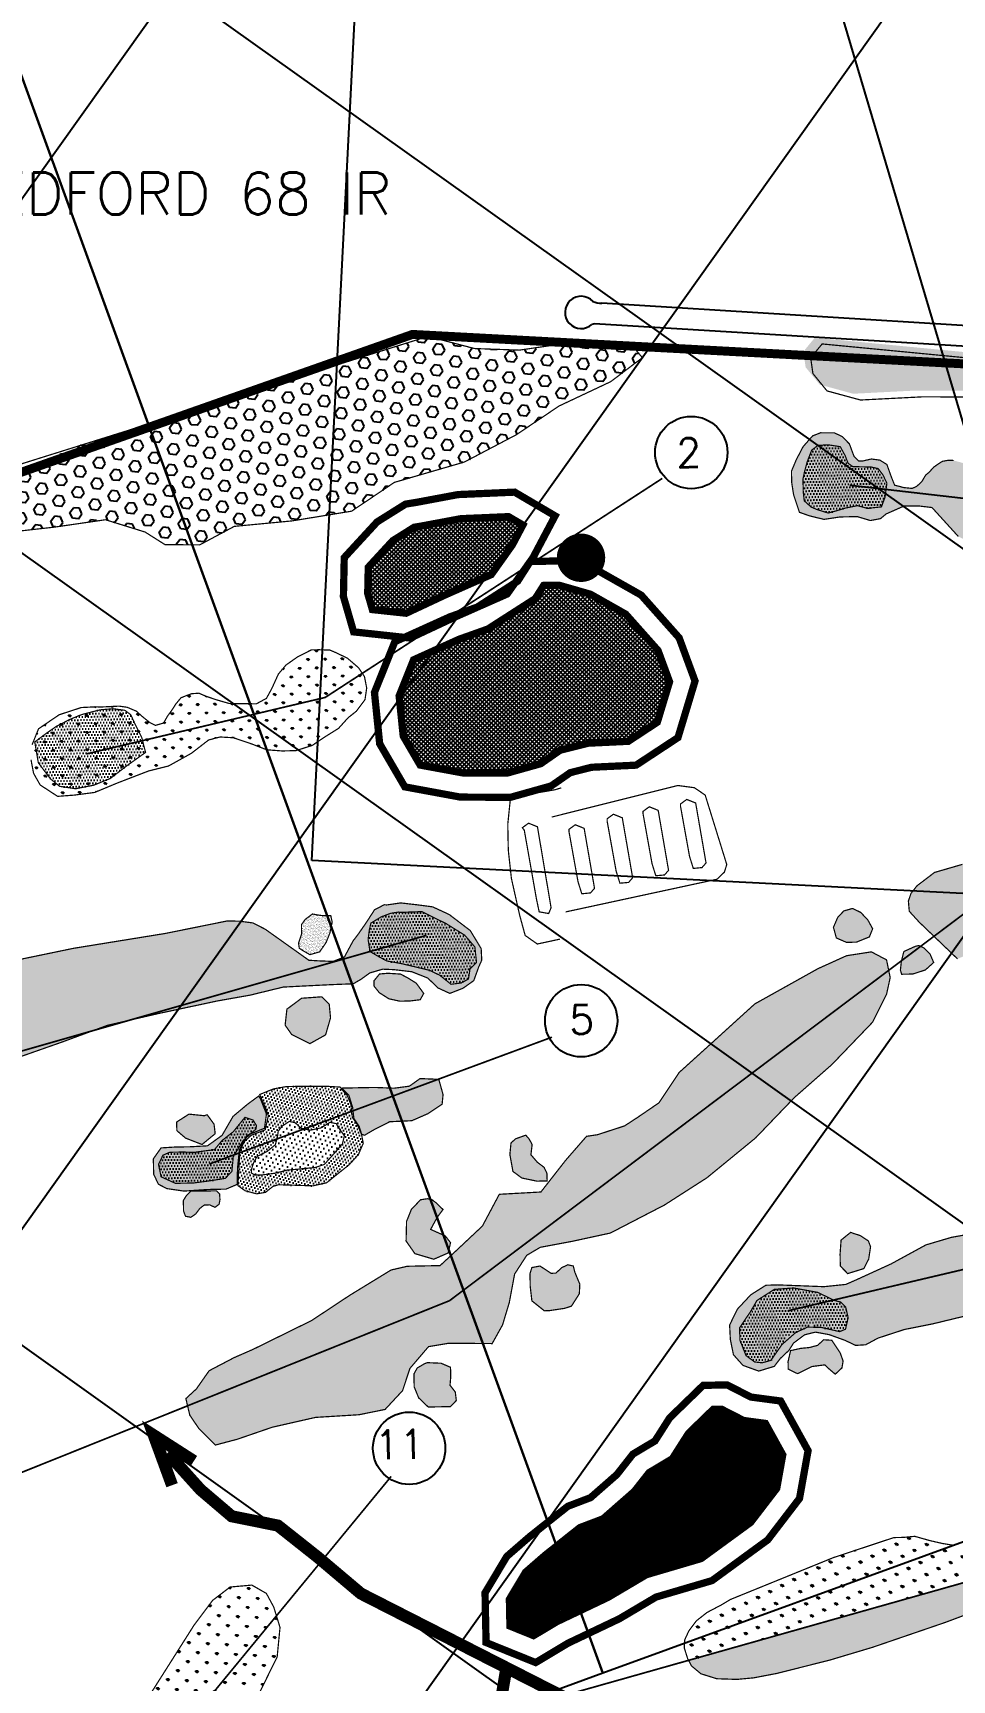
# Model space of a CAD drawing. Header units: millimetres. Extents: x -223 to 5526, y -1450 to 1963.
# Drawn here: x 729 to 1036, y 74 to 626 of the extents above; entities that cross this region are included whole.
import ezdxf

# ---------------------------------------------------------------- set-up
doc = ezdxf.new("R2010")
doc.units = ezdxf.units.MM
doc.header["$MEASUREMENT"] = 0
doc.layers.get('0').update_dxf_attribs({"linetype": 'CONTINUOUS'})
for name, color, linetype in [('Boundary', 5, 'CONTINUOUS'), ('bunkers', 40, 'CONTINUOUS'), ('Compost area', 10, 'CONTINUOUS'), ('greens', 93, 'CONTINUOUS'), ('LO-GRID', 252, 'CONTINUOUS'), ('natural bed area', 30, 'CONTINUOUS'), ('Owl nesting box', 20, 'CONTINUOUS'), ('Ponds', 4, 'CONTINUOUS'), ('Roads', 25, 'CONTINUOUS'), ('Roadway', 15, 'CONTINUOUS'), ('Spray free zones', 191, 'CONTINUOUS'), ('Text', 5, 'CONTINUOUS'), ('TXT5', 5, 'CONTINUOUS'), ('Wooden area', 107, 'CONTINUOUS')]:
    doc.layers.add(name, color=color, linetype=linetype)
doc.styles.add('ROMANS', font='romans.shx')
picture_1 = doc.add_image_def('image2.jpg', size_in_pixel=(1700, 2338))
picture_2 = doc.add_image_def('image3.jpg', size_in_pixel=(1700, 2338))
picture_3 = doc.add_image_def('image5.jpg', size_in_pixel=(1700, 2338))
picture_4 = doc.add_image_def('image6.jpg', size_in_pixel=(1700, 2338))
picture_5 = doc.add_image_def('image7.jpg', size_in_pixel=(1700, 2338))
pattern_1 = [(91.16293, (85.284, -315.464), (-2.9213145, 2.8050707), [0.759375, -4.96819]), (46.16293, (85.284, -315.464), (-2.921315, 2.805071), [0.759375, -3.290625]), (136.16293, (85.284, -315.464), (-2.805071, -2.921315), [0.759375, -3.290625])]
pattern_2 = [(1.16293, (85.2839, -315.464), (0.4855965, 1.02256605), [0, -1.0125])]
pattern_3 = [(38.662927, (85.2839, -315.464), (-0.04134493, 0.7796851), [0, -0.6156, 0, -0.6885, 0, -0.658125]), (8.66293, (85.2839, -315.464), (0.6934148, 1.1572807), [0, -0.3321, 0, -0.55485, 0, -0.212625]), (328.662927, (84.7858, -315.4741), (1.26092116, 0.0278887), [0, -0.2025, 0, -0.729, 0, -0.95175]), (318.66293, (84.7858, -315.4741), (1.2100163, 0.3800948), [0, -0.10125, 0, -0.4779, 0, -0.54675])]

msp = doc.modelspace()

# ---------------------------------------------------------------- hatches: boundary and pattern name
at = {"layer": 'bunkers'}
h = msp.add_hatch(dxfattribs=at)
h.set_pattern_fill('AR-SAND', color=256, scale=0.405, angle=1.1629, style=0)
h.set_pattern_definition(pattern_3)
h.paths.add_polyline_path([(1008.3, 328.72), (1005.93, 331.24), (1003.2, 332.6), (1000.26, 331.77), (998.24, 329.67), (996.77, 326.3), (997.74, 322.72), (1001.12, 321.25), (1004.46, 321.31), (1008.8, 323.07), (1009.9, 325.79)])
h.paths.add_polyline_path([(1030.33, 314.51), (1029.12, 317.32), (1027.14, 319.33), (1025.33, 320.19), (1024.17, 319.91), (1020.35, 318.17), (1019.51, 314.94), (1019.19, 311.97), (1019.6, 310.57), (1023.33, 310.64), (1027.55, 312.01)])
h = msp.add_hatch(dxfattribs=at)
h.set_pattern_fill('AR-SAND', color=256, scale=0.405, angle=1.1629, style=0)
h.set_pattern_definition(pattern_3)
h.paths.add_polyline_path([(828.94, 328.02), (828.46, 330.2), (826.05, 330.15), (824.51, 330.34), (822.31, 330.73), (819.93, 328.93), (818.65, 327.15), (818.71, 324.08), (817.68, 320.99), (817.93, 319.25), (819.27, 318.4), (821.49, 317.13), (824.76, 318.07), (826.89, 321.18), (828.14, 324.28)])
h = msp.add_hatch(dxfattribs=at)
h.set_pattern_fill('AR-SAND', color=256, scale=0.405, angle=1.1629, style=0)
h.set_pattern_definition(pattern_3)
h.paths.add_polyline_path([(857.08, 307.59), (854.07, 309.45), (851.78, 310.63), (847.58, 310.89), (844.79, 310.66), (842.92, 308.35), (842.95, 306.61), (844.74, 304.38), (847.93, 302.35), (851.61, 301.55), (854.93, 301.62), (858.41, 302.04), (859.59, 304.15)])
h.paths.add_polyline_path([(828.39, 295.99), (827.94, 300.59), (825.41, 303.02), (818.67, 302.53), (813.78, 298.88), (813.18, 293.55), (815.37, 290.4), (821.47, 287.34), (826.73, 290.28)])
h = msp.add_hatch(dxfattribs=at)
h.set_pattern_fill('AR-SAND', color=256, scale=0.405, angle=1.1629, style=0)
h.set_pattern_definition(pattern_3)
h.paths.add_polyline_path([(791.24, 237.09), (790.21, 238.08), (781.6, 237.98), (780.16, 236.56), (779.1, 234.83), (779.14, 232.89), (779.18, 231.27), (779.83, 229.57), (781.62, 229.22), (783.23, 230.34), (784.59, 232.15), (786.12, 233.34), (787.9, 233.38), (789.7, 232.56), (791.08, 233.6), (791.36, 235.08)])
h.paths.add_polyline_path([(787.07, 263.56), (786.12, 263.22), (780.98, 263.75), (776.87, 261.11), (776.92, 258.23), (779.86, 255.72), (785.35, 253.59), (789.77, 257.21), (789.38, 260.4)])
h = msp.add_hatch(dxfattribs=at)
h.set_pattern_fill('AR-SAND', color=256, scale=0.405, angle=1.1629, style=0)
h.set_pattern_definition(pattern_3)
h.paths.add_polyline_path([(895.49, 250.15), (895.88, 253.57), (894.93, 255.37), (893.76, 256.71), (890.37, 255.5), (888.81, 254.11), (888.43, 250.23), (889.46, 244.57), (892.46, 242.36), (897.49, 241.32), (900.91, 241.39), (900.85, 243.89), (899.9, 245.92), (897.59, 247.69)])
h.paths.add_polyline_path([(910.17, 210.88), (909.68, 212.91), (907.85, 213.33), (905.82, 212.38), (903.81, 210.52), (902.22, 210.49), (898.52, 212.91), (895.8, 212.4), (895.16, 210.34), (895.25, 206.02), (895.8, 201.26), (899.97, 197.93), (901.56, 197.97), (906.78, 198.75), (909.04, 199.48), (911.69, 203.63), (911.85, 206.82)])
h = msp.add_hatch(dxfattribs=at)
h.set_pattern_fill('AR-SAND', color=256, scale=0.405, angle=1.1629, style=0)
h.set_pattern_definition(pattern_3)
h.paths.add_polyline_path([(868.57, 220.73), (866.8, 222.98), (861.9, 225.17), (864.1, 229.22), (866.05, 231.83), (863.72, 234.07), (862.27, 235.18), (860.83, 235.44), (858.55, 235.1), (855.47, 231.9), (853.84, 227.86), (853.68, 221.29), (856.63, 217.06), (862.96, 215.19), (867.78, 217.29)])
h.paths.add_polyline_path([(868.39, 173.01), (868.62, 175.59), (868.56, 179.02), (865.38, 180.38), (860.8, 180.57), (859.95, 180.27), (857.41, 178.79), (856.3, 176.77), (856.39, 172.48), (857.89, 168.8), (861.1, 165.72), (865.68, 165.81), (868.54, 165.87), (870.5, 167.91), (870.15, 170.76)])
h = msp.add_hatch(dxfattribs=at)
h.set_pattern_fill('AR-SAND', color=256, scale=0.405, angle=1.1629, style=0)
h.set_pattern_definition(pattern_3)
h.paths.add_polyline_path([(1009.2, 219.36), (1008.45, 221.33), (1005.7, 223.13), (1003.55, 223.8), (1002.55, 224.2), (999.32, 221.58), (998.99, 216.87), (999.07, 212.89), (1001.55, 210.38), (1006.93, 212.05), (1008.57, 215.22)])
h.paths.add_polyline_path([(1000.01, 181.09), (999.05, 183.8), (997.41, 186.27), (996.23, 188.06), (993.5, 188.23), (991.48, 186.37), (988.77, 185.64), (985.81, 185.35), (982.42, 184.6), (981.58, 180.94), (981.63, 178.44), (984.16, 177.13), (984.85, 176.91), (989.58, 179.28), (993.89, 179.83), (995.29, 178.49), (997.37, 176.71), (999.61, 178.8)])
at = {"layer": 'greens'}
h = msp.add_hatch(dxfattribs=at)
h.set_pattern_fill('GRASS', color=256, scale=4.05, angle=1.1629, style=0)
h.set_pattern_definition([(91.16293, (113.8308, -284.7246), (-2.9213145, 2.8050707), [0.759375, -4.96819]), (46.16293, (113.8308, -284.7246), (-2.921315, 2.805071), [0.759375, -3.290625]), (136.16293, (113.8308, -284.7246), (-2.805071, -2.921315), [0.759375, -3.290625])])
h.paths.add_polyline_path([(1005.2, 482.34), (1003.62, 484), (1002.12, 488.06), (999.68, 490.54), (997.11, 491.76), (992.46, 491.8), (989.8, 490.76), (986.63, 487.18), (984.32, 482.76), (982.71, 478.93), (982.79, 475.13), (983.43, 471.05), (985.39, 465.18), (988.79, 463.98), (993.61, 462.81), (998.95, 463.62), (1004.73, 463.74), (1009.13, 462.42), (1012.5, 463.05), (1014.44, 464.64), (1020.45, 467.3), (1025.67, 467.26), (1029.77, 466.78), (1038.57, 457.1), (1046.26, 453.31), (1050.68, 451.85), (1058.54, 450.52), (1082.74, 445.67), (1106.18, 441.68), (1117.97, 439.87), (1131.71, 437.52), (1142.47, 436.1), (1154.22, 434.59), (1166.39, 433.63), (1177.68, 433.2), (1184.88, 432.93), (1196.27, 433.98), (1207.25, 435.44), (1216.42, 437.83), (1226.12, 441.46), (1234.84, 445.49), (1240.71, 447.94), (1244.53, 449.53), (1248.79, 449.76), (1253.61, 449.3), (1258.48, 446.79), (1263.98, 444.97), (1274, 441.3), (1279.97, 439.85), (1285.46, 438.26), (1290.21, 437.15), (1296.64, 436.8), (1311.66, 437.52), (1322.66, 438.08), (1327.68, 439.02), (1332.45, 439.87), (1335.4, 441.44), (1338.92, 444.57), (1341.18, 447.78), (1341.62, 452.22), (1341.73, 457.39), (1341.11, 463.13), (1339.72, 466.15), (1336.46, 470.06), (1333.91, 471.73), (1330.56, 473.52), (1325.49, 474.87), (1318.32, 475.26), (1306.93, 474.76), (1290.52, 472.71), (1270.93, 469.41), (1255.28, 466.08), (1244.84, 464.29), (1237.28, 462.31), (1229.56, 462.02), (1217.54, 460.47), (1200.67, 458.95), (1191.37, 458.76), (1172.43, 458.37), (1154.48, 458.82), (1134.2, 460.71), (1116.04, 463.31), (1086.87, 470.36), (1059.04, 476.46), (1046.93, 479.83), (1037.01, 482.53), (1035.32, 482.6), (1033.26, 482.25), (1031.83, 481.34), (1030.28, 480.24), (1028.86, 478.64), (1027.63, 477.61), (1026.35, 475.44), (1024.62, 473.84), (1023.13, 473.18), (1020.42, 473.44), (1017.26, 474.25), (1016.19, 476.93), (1014.66, 481.18), (1012.31, 482.64), (1009.47, 483.02), (1006.46, 482.33)])
h = msp.add_hatch(dxfattribs=at)
h.set_pattern_fill('DOTS', color=256, scale=16.2, angle=1.1629, style=0)
h.set_pattern_definition([(1.16293, (113.8308, -284.7246), (0.4855965, 1.02256605), [0, -1.0125])])
h.paths.add_polyline_path([(1003.26, 480.47), (1001.69, 481.57), (1000.65, 484.22), (999.04, 487.15), (994.94, 487.77), (991.56, 487.56), (989.48, 485.97), (988, 482.14), (987.09, 478.74), (986.57, 476.33), (986.66, 471.97), (987, 469.01), (989.3, 466.95), (991.15, 466.14), (994.98, 464.95), (997.36, 465.56), (1000.87, 466.62), (1004.8, 467.4), (1008.2, 466.49), (1012.84, 467), (1014.05, 470.27), (1014.66, 474.93), (1013.33, 477.72), (1011.74, 479.8), (1009.47, 480.32)])
h = msp.add_hatch(dxfattribs=at)
h.set_pattern_fill('GRASS', color=256, scale=4.05, angle=1.1629, style=0)
h.set_pattern_definition(pattern_1)
h.paths.add_polyline_path([(749.75, 400.08), (744.9, 399.83), (737.51, 397.41), (730.62, 392.72), (728.46, 387.37), (728.1, 382.36), (728.95, 377.83), (731.16, 373.93), (737, 370.11), (742.61, 370.53), (749.42, 371.42), (757.09, 374.61), (767.48, 378.61), (774.13, 380.26), (781.78, 384.51), (787.57, 388.98), (791.4, 389.98), (795.84, 389.73), (801.91, 387.68), (807.05, 385.69), (812.25, 385.3), (816.83, 385.42), (822.26, 387.16), (826.55, 390.04), (831.07, 392.86), (834.24, 396.39), (837.03, 398.61), (839.92, 402.46), (840.49, 406.36), (839.76, 410.14), (837.75, 413.16), (834.08, 416.32), (830.43, 418.1), (828.18, 419.07), (824.47, 419.18), (821.97, 419.13), (817.39, 416.82), (813.46, 414.05), (810.92, 411.04), (808.71, 406.18), (806.92, 402.9), (803.53, 401.07), (798.71, 401.16), (794.54, 401.17), (790.04, 402.46), (786.46, 403.7), (784.33, 404.63), (781.92, 404.47), (779.88, 403.74), (778.29, 403.08), (776.61, 401.04), (775.22, 398.9), (773.77, 396.92), (772.5, 394.66), (769.77, 393.86), (767.97, 394.74), (765.2, 396.96), (763.36, 398.62), (760.33, 399.91), (757.55, 400.31), (753.82, 400.12), (751.33, 400.01)])
h = msp.add_hatch(dxfattribs=at)
h.set_pattern_fill('DOTS', color=256, scale=16.2, angle=1.1629, style=0)
h.set_pattern_definition(pattern_2)
h.paths.add_polyline_path([(765.13, 389.93), (763.07, 393.99), (761.49, 397.44), (759.48, 398.92), (755.53, 399.44), (751.13, 399.05), (745.4, 397.57), (744.04, 397.09), (741.03, 395.81), (736.68, 393.6), (733.53, 391.42), (729.35, 388.3), (730.55, 381.35), (734.61, 375.97), (737.69, 373.46), (743.02, 372.66), (749.07, 373.84), (754.63, 376.08), (760.31, 380.44), (766.45, 384.81)])
h = msp.add_hatch(dxfattribs=at)
h.set_pattern_fill('GRASS', color=256, scale=4.05, angle=1.1629, style=0)
h.set_pattern_definition(pattern_1)
h.paths.add_polyline_path([(804.34, 269.81), (800.6, 267.07), (795.74, 262.99), (792.07, 256.65), (787.2, 253.14), (781.51, 252.83), (776, 252.72), (771.64, 252.44), (769.06, 248.79), (769.16, 243.66), (770.75, 240.28), (773.63, 238.82), (779.34, 237.99), (787.31, 238.53), (793.39, 238.65), (797.15, 240.25), (797.23, 245.56), (797.87, 251.84), (800.43, 256.63), (806.27, 259.03), (806.93, 263.79), (805.73, 266.8), (804.93, 268.87)])
h.paths.add_polyline_path([(1283.66, 300.92), (1261.84, 297.13), (1240.23, 294.02), (1222.46, 288.97), (1208.81, 279.09), (1204.27, 271.41), (1193.76, 261.15), (1188.06, 255.68), (1181.66, 251.76), (1173.84, 251.6), (1160.17, 253.77), (1151.95, 253.1), (1138.85, 248.5), (1130.16, 239.87), (1118.83, 235.7), (1099.21, 231.96), (1084.3, 229.3), (1071.12, 228.83), (1060.11, 227.6), (1043.76, 223.86), (1036.24, 222.5), (1027.72, 219.98), (1016.08, 213.63), (1004.56, 208.36), (1000.92, 206.76), (993.6, 206), (978.14, 206.6), (974.14, 206.48), (969.09, 203.28), (964.6, 198.47), (962.01, 193.17), (962.25, 188.33), (963.29, 183.23), (966.47, 179.66), (971.76, 177.75), (976.98, 179.34), (978.95, 181.94), (981.86, 184.69), (983.43, 187.14), (987.15, 189.91), (990.77, 190.79), (995.37, 189.94), (1000.66, 188.03), (1004.2, 186.35), (1007.56, 186.56), (1011.7, 188.79), (1020.53, 191.67), (1030.04, 193.56), (1041.27, 196.28), (1053.8, 199.26), (1070.35, 203.16), (1081.82, 205.53), (1100.71, 209.83), (1126.86, 214.67), (1147.03, 218.27), (1158.42, 220.56), (1164.55, 222.83), (1173.16, 225.68), (1180.93, 228.88), (1186.97, 231.49), (1191.68, 234.59), (1196.47, 238.75), (1200.46, 242.89), (1204.59, 247.52), (1208.48, 251.82), (1212.25, 255.54), (1214.98, 256.94), (1218.07, 257.57), (1221.57, 257.3), (1227.81, 256.94), (1235.98, 258.11), (1239.84, 259.34), (1244.25, 261.58), (1248.64, 265.12), (1251.3, 268.77), (1254.57, 270.7), (1256.86, 271.18), (1262.54, 271.6), (1270.65, 271.64), (1276.1, 272), (1278.62, 272.69), (1281.37, 274.39), (1284.12, 276.6), (1288.15, 277.57), (1293.84, 278.32), (1297.01, 278.38), (1301.68, 279.11), (1304.56, 281.07), (1306.13, 284.64), (1305.95, 293.88), (1303.94, 297.59), (1301.55, 299.77), (1297.6, 301.92), (1293.47, 301.73), (1288.33, 301.51), (1286.77, 301.48)])
h.paths.add_polyline_path([(1076.07, 373.95), (1070.85, 371.33), (1068.85, 368.31), (1066.87, 364.38), (1059.81, 362.17), (1056.42, 359.82), (1053.94, 357.7), (1052.17, 354.92), (1050.38, 352.82), (1049.03, 351.19), (1047.01, 349.32), (1042.9, 348.78), (1039.95, 347.35), (1030.61, 344.64), (1024.74, 340.17), (1022.73, 337.61), (1021.86, 335.08), (1022.16, 331.65), (1025.44, 328.05), (1038.3, 315.72), (1041.25, 316.93), (1045.55, 319.53), (1048.42, 324.85), (1052.95, 338.68), (1054.8, 340.09), (1057.18, 339.75), (1062.16, 340.09), (1065.55, 340.55), (1068.36, 342.19), (1070.44, 344.99), (1073.02, 346.78), (1077.11, 347.74), (1082.59, 348.74), (1087.7, 352.26), (1092.68, 355.89), (1093.22, 360.7), (1092.37, 364.98), (1090.02, 368.59), (1089.47, 371.1), (1087.4, 373.08), (1084.84, 374.92), (1081.29, 375.36), (1078.89, 375.18)])
h = msp.add_hatch(dxfattribs=at)
h.set_pattern_fill('GRASS', color=256, scale=4.05, angle=1.1629, style=0)
h.set_pattern_definition(pattern_1)
h.paths.add_polyline_path([(847.18, 333.76), (851.86, 334.44), (857.16, 333.84), (862.57, 333.13), (868.14, 330.55), (875.18, 325.18), (878.82, 319.15), (879.02, 315.28), (878.01, 313.04), (876.34, 308.43), (872.75, 305.89), (868.33, 304.16), (864.41, 305.96), (860.94, 309.29), (855.61, 311.41), (849.61, 312.11), (845.85, 312.27), (841.53, 311), (838.52, 308.83), (835.97, 307.37), (829.64, 307.13), (821.57, 306.74), (812.51, 306.27), (801.53, 303.59), (790.44, 301.62), (770.9, 297.45), (753.65, 293.46), (738.6, 287.91), (724.24, 282.87), (706.68, 275.3), (692.86, 268.66), (680.07, 261.84), (666.36, 254.05), (653.85, 246.93), (635.8, 236.09), (621.57, 224.42), (608.96, 212.57), (598.66, 202.01), (593.95, 198.26), (590.19, 195.31), (586.87, 193.81), (582.56, 193.89), (579.34, 195.73), (577.68, 198.72), (577.45, 202.22), (577.5, 207.64), (578.51, 212.91), (581.9, 218.55), (591.66, 232.6), (601.47, 243.95), (609.87, 254.15), (623.42, 267.15), (631.31, 273.21), (634.9, 276.09), (638.55, 276.16), (657.09, 276.26), (659.87, 277.58), (662.06, 280.57), (663.96, 283.83), (666.36, 290.06), (667.73, 292.05), (670.81, 292.39), (687.67, 291.89), (691.27, 292.44), (694.2, 294.35), (696.32, 299.47), (700.05, 304.74), (703.45, 308.27), (708.96, 311.22), (719.54, 314.53), (742.4, 319.26), (773.1, 324.23), (793.71, 328.39), (797.83, 328.34), (802.36, 327.75), (806.52, 325.64), (821.12, 315.26), (824.41, 315.05), (829.21, 314.87), (833.02, 316.32), (835.93, 321.72), (837.53, 323.81), (840.33, 327.83), (843.12, 332.14), (846.37, 333.84)])
h = msp.add_hatch(dxfattribs=at)
h.set_pattern_fill('DOTS', color=256, scale=16.2, angle=1.1629, style=0)
h.set_pattern_definition(pattern_2)
h.paths.add_polyline_path([(867.15, 327.48), (858.96, 331.53), (850.13, 331.21), (848.53, 330.97), (845.26, 329.73), (841.9, 327.67), (841.36, 325.31), (840.96, 322.14), (841.62, 318.16), (844.71, 316.35), (847.32, 314.99), (852.15, 314.13), (863.49, 311.43), (868.73, 307.22), (872.13, 307.64), (874.57, 308.98), (875.09, 312.39), (877.27, 314.55), (876.7, 319.7), (873.33, 323.62)])
h = msp.add_hatch(dxfattribs=at)
h.set_pattern_fill('GRASS', color=256, scale=4.05, angle=1.1629, style=0)
h.set_pattern_definition(pattern_1)
h.paths.add_polyline_path([(864.63, 275.4), (858.35, 275.65), (854.8, 273.11), (849.68, 272.43), (843.22, 272.68), (837.9, 272.58), (833.92, 272.49), (832.21, 272.46), (834.54, 270.04), (835.76, 266.08), (836.21, 262.29), (837.97, 259.67), (838.79, 257.03), (839.75, 256.67), (843.12, 258.64), (848.2, 261.21), (855.6, 261.55), (861.06, 263.94), (865.75, 267.07), (866.06, 270.3)], flags=17)
h.paths.add_polyline_path([(796.03, 182.22), (787.74, 177.87), (783.48, 171.8), (779.95, 168.54), (781.26, 162.99), (784.34, 158.46), (789.84, 153), (797.18, 154.94), (808.87, 158.96), (823.37, 162.25), (837.91, 163.14), (846.65, 164.91), (852.51, 171.21), (854.95, 178.63), (861.19, 185.93), (867.95, 187.07), (882.51, 186.96), (885.98, 193.21), (888.22, 200.63), (890.02, 210.23), (894.08, 216.5), (898.62, 219.18), (909.35, 221.19), (922.08, 223.95), (940.19, 233.33), (954.4, 242.44), (970.7, 255.79), (983.68, 269.29), (996.26, 280.36), (1009.89, 294.54), (1014.56, 303.91), (1015.77, 309.45), (1014.55, 315.38), (1009.48, 318.06), (1001.18, 316.78), (991.55, 312.42), (970.42, 300.63), (957.62, 289), (945.08, 277.66), (938.35, 267.54), (931.23, 262.68), (926.85, 259.82), (917.75, 256.86), (914.09, 256.32), (907.16, 248.36), (898.81, 237.69), (884.89, 236.92), (879.23, 226.29), (869.39, 217.05), (865.07, 213.06), (858.72, 212.93), (854.07, 212.83), (848.65, 211.58), (834.81, 203.11), (822.05, 194.67), (802.42, 185.01)])
h = msp.add_hatch(dxfattribs=at)
h.set_pattern_fill('DOTS', color=256, scale=16.2, angle=1.1629, style=0)
h.set_pattern_definition(pattern_2)
h.paths.add_polyline_path([(795.82, 249.52), (799.13, 254.9), (799.85, 255.54), (800.43, 256.63), (801.57, 257.1), (803.42, 258.78), (803.59, 259.92), (802.41, 261.8), (799.74, 262.69), (795.84, 257.87), (792.1, 254.95), (789.51, 251.86), (782.69, 250.96), (778.89, 251.07), (774.52, 250.98), (772.26, 249.99), (770.8, 246.92), (771.65, 242.77), (776.44, 240.59), (782.52, 240.71), (787.63, 241.38), (793.12, 242.25), (795.35, 244.58)])
h = msp.add_hatch(dxfattribs=at)
h.set_pattern_fill('DOTS', color=256, scale=16.2, angle=1.1629, style=0)
h.set_pattern_definition(pattern_2)
h.paths.add_polyline_path([(989.48, 193.1), (998.85, 190.96), (1000.8, 191.76), (1001.7, 195.59), (1000.87, 199.16), (1000.13, 199.91), (991.5, 204.09), (983.41, 205.56), (976.98, 205.1), (971.76, 201.77), (965.36, 192.24), (965.45, 188.1), (967.51, 182.92), (970.39, 180.8), (972.9, 180.52), (975.83, 181.34), (981.5, 189.45)])
h = msp.add_hatch(dxfattribs=at)
h.set_pattern_fill('GRASS', color=256, scale=4.05, angle=-6.0749, style=0)
h.set_pattern_definition([(83.92512, (0.1475, -74.5592), (-2.544632, 3.150769), [0.759375, -4.96819]), (38.92512, (0.1475, -74.559), (-2.544632, 3.150769), [0.759375, -3.290625]), (128.92512, (0.1475, -74.559), (-3.150769, -2.544632), [0.759375, -3.290625])])
h.paths.add_polyline_path([(1209.83, 150.13), (1205.34, 151.28), (1200.22, 150.22), (1195.59, 148.89), (1192.24, 150.06), (1188.37, 153.21), (1184.51, 155.99), (1180.16, 154.47), (1174.64, 149.99), (1172.98, 147.67), (1170.33, 146.67), (1168.96, 146.28), (1164.25, 146.01), (1159.6, 145.95), (1149.96, 132.41), (1183.05, 140.09), (1179.78, 140.4), (1176.81, 141.57), (1175.53, 143.54), (1175.48, 146.2), (1177.23, 149), (1178.52, 151.02), (1181.63, 152.51), (1188.15, 149.88), (1192.29, 147.69), (1197.72, 147.04), (1203.25, 146.2), (1206.7, 144.94), (1206.94, 142.57), (1206.81, 139.9), (1205.54, 136.93), (1204.35, 134.25), (1201.74, 131.72), (1197.57, 130.97), (1194.14, 131.19), (1192.11, 133.05), (1189.57, 136.13), (1187.03, 139.31), (1183.88, 140.01), (1183.05, 140.09), (1149.96, 132.41), (1148.42, 130.24), (1159.03, 122.69), (1164.57, 125.74), (1170.68, 129.67), (1176.94, 135.02), (1180.04, 137.27), (1183.95, 136.68), (1187.79, 134.67), (1190.45, 130.35), (1193.75, 127.28), (1198.67, 128.24), (1203.3, 129.76), (1206.68, 132.2), (1208.24, 135.09), (1209.67, 139.68), (1210.95, 146.54)])
h.paths.add_polyline_path([(1206.94, 142.57), (1206.7, 144.94), (1203.25, 146.2), (1197.72, 147.04), (1192.29, 147.69), (1188.15, 149.88), (1181.63, 152.51), (1178.52, 151.02), (1177.23, 149), (1175.48, 146.2), (1175.53, 143.54), (1176.81, 141.57), (1179.78, 140.4), (1183.88, 140.01), (1187.03, 139.31), (1189.57, 136.13), (1192.11, 133.05), (1194.14, 131.19), (1197.57, 130.97), (1201.74, 131.72), (1204.35, 134.25), (1205.54, 136.93), (1206.81, 139.9)], flags=17)
h.paths.add_polyline_path([(1148.42, 130.24), (1146.5, 131.61), (1041.37, 107.22), (948.26, 80.93), (949.27, 79.05), (952.41, 76.44), (957.7, 74.78), (964.48, 74.56), (970.01, 75.07), (977.56, 76.51), (995.31, 80.95), (1009.92, 85.32), (1034.18, 93.62), (1067.08, 105.96), (1073.26, 107.56), (1079.97, 109.27), (1087.31, 110.79), (1094.15, 111.03), (1105.09, 111.89), (1111.81, 112.53), (1120.34, 113.54), (1129.95, 114.99), (1138.82, 116.77)])
h.paths.add_polyline_path([(1148.42, 130.24), (1138.82, 116.77), (1139.22, 116.85), (1146.81, 118.76), (1152.31, 120.55), (1158.84, 122.58), (1159.03, 122.69)])
h = msp.add_hatch(dxfattribs=at)
h.set_pattern_fill('GRASS', color=256, scale=4.5, angle=-18.8419, style=0)
h.set_pattern_definition([(71.1581, (0.1475, -74.559), (-1.983822, 4.039115), [0.84375, -5.520211]), (26.1581, (0.1475, -74.559), (-1.983822, 4.039115), [0.84375, -3.65625]), (116.1581, (0.1475, -74.559), (-4.039115, -1.983822), [0.84375, -3.65625])])
h.paths.add_polyline_path([(1149.96, 132.41), (1157.75, 143.35), (1153.76, 146.19), (1150.75, 146.76), (1140.76, 146.86), (1133.52, 145.99), (1124.07, 143.58), (1111.79, 140.99), (1096.83, 138.12), (1076.25, 134.79), (1072.06, 133.65), (1069.25, 131.68), (1065.97, 128.45), (1063.04, 125.98), (1059.99, 123.5), (1056.2, 121.07), (1051.96, 119.12), (1048.64, 118.73), (1043.51, 118.27), (1037.23, 119.41), (1033.35, 120.03), (1029.11, 121), (1024.01, 122.44), (1020.22, 122.09), (1016.99, 122.02), (996.78, 115.33), (962.26, 101.3), (959.13, 99.43), (954.47, 96.98), (950.91, 94.19), (948.35, 90.79), (946.96, 87.78), (946.82, 85.12), (947.96, 81.5), (948.26, 80.93), (1041.37, 107.22)])
h = msp.add_hatch(dxfattribs=at)
h.set_pattern_fill('GRASS', color=256, scale=4.5, angle=-2.9107, style=0)
h.set_pattern_definition([(87.08934, (63.8343, -294.4242), (-3.016298, 3.339453), [0.84375, -5.52021]), (42.08934, (63.8343, -294.424), (-3.016298, 3.339453), [0.84375, -3.65625]), (132.08934, (63.8343, -294.424), (-3.339453, -3.016298), [0.84375, -3.65625])])
h.paths.add_polyline_path([(738.38, 35.89), (720.78, 25.73), (710.41, 17.37), (692.72, 8.91), (671.83, -8.3), (665.41, -13.67), (659.43, -16.99), (653.89, -23.15), (650.75, -28.15), (649.75, -32.49), (651.45, -36.64), (654, -40.1), (659.83, -43.18), (663.82, -43.02), (671.82, -41.41), (739.7, -5.89), (748.23, -0.51), (758.95, 7.46), (768.97, 15.63), (779.02, 27.85), (790.22, 43.03), (804.91, 70.74), (810.51, 82.06), (811.47, 91.95), (809.37, 98.77), (806.9, 103.34), (802.04, 106.12), (794.76, 105.48), (788.93, 101.02), (782.68, 92.7), (761.48, 59.25), (753.08, 51.87), (745.85, 43.25)])
at = {"layer": 'natural bed area'}
h = msp.add_hatch(dxfattribs=at)
h.set_pattern_fill('ANSI37', color=256, scale=8.1, angle=1.1629, style=0)
h.set_pattern_definition([(46.16293, (85.2839, -315.464), (-0.7303286, 0.7012677), []), (136.16293, (85.2839, -315.464), (-0.7012677, -0.7303286), [])])
h.paths.add_polyline_path([(896.92, 436.28), (881.11, 426.14), (871.35, 422.66), (856.2, 415.81), (851.35, 403.71), (852.72, 390.28), (858.38, 380.58), (872.63, 377.96), (887.55, 377.9), (898.77, 381.04), (905.23, 385.53), (914.65, 387.9), (928.1, 388.54), (937.8, 394.92), (941.9, 408.46), (938.04, 418.93), (927.24, 431.07), (915.46, 437.74), (904.84, 440.8), (899.74, 440.7)])
h.paths.add_polyline_path([(856.4, 460.18), (849.21, 455.67), (841.02, 446.78), (840.83, 438.05), (842.39, 432.62), (853.7, 431.4), (866.68, 437.48), (882.2, 444.34), (889.28, 454.3), (892.78, 460.92), (887.99, 463.73), (871.99, 463.04), (858.94, 460.6)])
h = msp.add_hatch(dxfattribs=at)
h.set_pattern_fill('ANSI37', color=256, scale=4.05, angle=1.16293, style=0)
h.paths.add_polyline_path([(956.5, 164.93), (948.25, 156.92), (942.82, 148.41), (935.06, 143.77), (930.14, 137.51), (919.68, 128.33), (911.89, 125.37), (900.3, 116.18), (893.69, 110.44), (888.27, 101.37), (888.45, 92.41), (896.36, 89.21), (904.12, 93.85), (921.33, 102.04), (934.08, 109.58), (952.47, 115), (969.04, 127.1), (977.78, 138.48), (979.8, 149.72), (973.98, 160.24), (966.67, 161.22), (959.3, 164.99)])
at = {"layer": 'Ponds'}
h = msp.add_hatch(dxfattribs=at)
h.set_pattern_fill('DOTS', color=256, scale=24.3, angle=46.1629, style=0)
h.set_pattern_definition([(46.16293, (85.2839, -315.464), (-0.5695422, 1.599648), [0, -1.51875])])
h.paths.add_polyline_path([(814.61, 261.32), (812.14, 259.72), (810.87, 258.03), (810.55, 255.77), (809.89, 253.5), (807.19, 251.3), (803.78, 249.57), (802.63, 247.52), (801.96, 245.37), (801.87, 244.06), (803.07, 243.37), (805.69, 243.42), (809.84, 243.98), (813.87, 245.02), (817.55, 245.33), (823.37, 245.92), (826.33, 246.93), (829.7, 250.69), (832.37, 253.83), (833.04, 256.46), (830.95, 259.39), (830.33, 260.57), (828.18, 261), (825.24, 259.16), (821.57, 258.37), (818.58, 259.02), (816.52, 260.88)])
at = {"layer": 'Spray free zones'}
h = msp.add_hatch(dxfattribs=at)
h.set_pattern_fill('DOTS', color=256, scale=16.2, angle=46.1629, style=0)
h.set_pattern_definition([(46.16293, (85.2839, -315.464), (-0.3796948, 1.066432), [0, -1.0125])])
h.paths.add_polyline_path([(819.63, 273.09), (813.51, 272.96), (809.31, 272.19), (804.73, 270.35), (807.57, 263.27), (806.52, 258.51), (801.88, 256.69), (799.49, 254.55), (797.94, 251.15), (797.71, 245.95), (797.38, 239.83), (799.79, 238.1), (803.63, 237.08), (806.59, 237.56), (809.82, 240.14), (816.21, 239.96), (822.5, 239.75), (827.06, 240.77), (829.98, 243.12), (834.57, 246.78), (837.72, 250.23), (839.34, 253.99), (838.77, 256.95), (837.26, 260.39), (835.69, 262.65), (835.16, 267.05), (833.97, 270.02), (831.41, 272.81), (826.99, 273.08)])
h.paths.add_polyline_path([(818.58, 259.02), (821.57, 258.37), (825.24, 259.16), (829.63, 261.91), (830.95, 259.39), (833.75, 255.45), (829.7, 250.69), (825.62, 246.15), (817.55, 245.33), (813.87, 245.02), (807.83, 243.47), (801.33, 243.33), (803.17, 249.26), (807.19, 251.3), (809.89, 253.5), (810.55, 255.77), (811, 258.98), (815.44, 261.86)], flags=16)
at = {"layer": 'Wooden area'}
h = msp.add_hatch(dxfattribs=at)
h.set_pattern_fill('HEX', color=256, scale=16.2, angle=54.2855, style=0)
h.set_pattern_definition([(54.28552, (199.4567, -402.4925), (-2.847787, 2.047434), [2.025, -4.05]), (174.28552, (199.4567, -402.4925), (-0.349236, -3.489973), [2.025, -4.05]), (114.28552, (200.6388, -400.8483), (-3.197023, -1.442539), [2.025, -4.05])])
h.paths.add_polyline_path([(719.74, 479.77), (861.01, 524.06), (876.6, 519.99), (891.6, 519.46), (909.73, 522.09), (928.67, 521.88), (932.79, 516.92), (922.17, 508.89), (904.93, 500.77), (890.59, 491.14), (873.19, 482), (849.77, 475.2), (835.44, 465.56), (815.42, 462.29), (796.16, 460.47), (784.57, 454.27), (772.96, 454.36), (766.3, 458.57), (753.03, 462.69), (735.86, 460.21), (722.84, 458.75), (712.15, 463.29), (712.55, 470.98), (716.23, 476.88)])
h = msp.add_hatch(dxfattribs=at)
h.set_pattern_fill('HEX', color=256, scale=16.2, angle=46.1629, style=0)
h.set_pattern_definition([(46.16293, (82.8438, -313.3654), (-2.5299326, 2.4292625), [2.025, -4.05]), (166.16293, (82.8438, -313.3654), (-0.838837, -3.405617), [2.025, -4.05]), (106.16293, (84.2463, -311.9047), (-3.368769, -0.976355), [2.025, -4.05])])
h.paths.add_polyline_path([(990.54, 523.63), (986.7, 518.96), (987.46, 513.72), (992.18, 507.91), (1003.41, 504.86), (1024.41, 505.94), (1049.38, 505.79), (1093.5, 500.78), (1124.42, 498.78), (1156.05, 494.17), (1180.47, 488.76), (1213.37, 486.14), (1231.85, 481.93), (1246.38, 478.28), (1260.83, 478.58), (1279.16, 481.57), (1292.34, 479.87), (1310.11, 478.26), (1321.39, 472.58), (1332.6, 470.84), (1338.33, 479.49), (1345.36, 489.48)])
h.paths.add_polyline_path([(1463.89, 429.49), (1459.33, 434.26), (1443.44, 436.78), (1426.7, 440.9), (1399.82, 444.82), (1383.17, 444.48), (1370.59, 444.23), (1368.28, 438.1), (1370.41, 432.86), (1383.91, 428.27), (1399.33, 428.99), (1414, 426.45), (1424.62, 423.41), (1435.58, 423.64), (1441.64, 425.38), (1446.43, 429.13), (1451.68, 430.86), (1459, 430.2)])

# ---------------------------------------------------------------- linework, layer by layer
at = {"layer": 'Boundary', "const_width": 3, "flags": 128}
msp.add_lwpolyline([(132.72, -120.66), (676.19, 461.44), (855.83, 524.72), (1356.93, 497.95)], dxfattribs=at)
at = {"layer": 'bunkers', "const_width": 0.405, "flags": 128}
for points in [[(822.31, 330.73), (819.93, 328.93), (818.65, 327.15), (818.71, 324.08), (817.68, 320.99), (817.93, 319.25), (819.27, 318.4), (821.49, 317.13), (824.76, 318.07), (826.89, 321.18), (828.14, 324.28), (828.94, 328.02), (828.46, 330.2), (826.05, 330.15), (824.51, 330.34)], [(1000.26, 331.77), (998.24, 329.67), (996.77, 326.3), (997.74, 322.72), (1001.12, 321.25), (1004.46, 321.31), (1008.8, 323.07), (1009.9, 325.79), (1008.3, 328.72), (1005.93, 331.24), (1003.2, 332.6)], [(1024.17, 319.91), (1020.35, 318.17), (1019.51, 314.94), (1019.19, 311.97), (1019.6, 310.57), (1023.33, 310.64), (1027.55, 312.01), (1030.33, 314.51), (1029.12, 317.32), (1027.14, 319.33), (1025.33, 320.19)], [(847.58, 310.89), (844.79, 310.66), (842.92, 308.35), (842.95, 306.61), (844.74, 304.38), (847.93, 302.35), (851.61, 301.55), (854.93, 301.62), (858.41, 302.04), (859.59, 304.15), (857.08, 307.59), (854.07, 309.45), (851.78, 310.63)], [(818.67, 302.53), (813.78, 298.88), (813.18, 293.55), (815.37, 290.4), (821.47, 287.34), (826.73, 290.28), (828.39, 295.99), (827.94, 300.59), (825.41, 303.02)], [(786.12, 263.22), (780.98, 263.75), (776.87, 261.11), (776.92, 258.23), (779.86, 255.72), (785.35, 253.59), (789.77, 257.21), (789.38, 260.4), (787.07, 263.56)], [(893.76, 256.71), (890.37, 255.5), (888.81, 254.11), (888.43, 250.23), (889.46, 244.57), (892.46, 242.36), (897.49, 241.32), (900.91, 241.39), (900.85, 243.89), (899.9, 245.92), (897.59, 247.69), (895.49, 250.15), (895.88, 253.57), (894.93, 255.37)], [(781.6, 237.98), (780.16, 236.56), (779.1, 234.83), (779.14, 232.89), (779.18, 231.27), (779.83, 229.57), (781.62, 229.22), (783.23, 230.34), (784.59, 232.15), (786.12, 233.34), (787.9, 233.38), (789.7, 232.56), (791.08, 233.6), (791.36, 235.08), (791.24, 237.09), (790.21, 238.08)], [(858.55, 235.1), (855.47, 231.9), (853.84, 227.86), (853.68, 221.29), (856.63, 217.06), (862.96, 215.19), (867.78, 217.29), (868.57, 220.73), (866.8, 222.98), (861.9, 225.17), (864.1, 229.22), (866.05, 231.83), (863.72, 234.07), (862.27, 235.18), (860.83, 235.44)], [(1002.55, 224.2), (999.32, 221.58), (998.99, 216.87), (999.07, 212.89), (1001.55, 210.38), (1006.93, 212.05), (1008.57, 215.22), (1009.2, 219.36), (1008.45, 221.33), (1005.7, 223.13), (1003.55, 223.8)], [(898.52, 212.91), (902.22, 210.49), (903.81, 210.52), (905.82, 212.38), (907.85, 213.33), (909.68, 212.91), (910.17, 210.88), (911.85, 206.82), (911.69, 203.63), (909.04, 199.48), (906.78, 198.75), (901.56, 197.97), (899.97, 197.93), (895.8, 201.26), (895.25, 206.02), (895.16, 210.34), (895.8, 212.4)], [(993.5, 188.23), (991.48, 186.37), (988.77, 185.64), (985.81, 185.35), (982.42, 184.6), (981.58, 180.94), (981.63, 178.44), (984.16, 177.13), (984.85, 176.91), (989.58, 179.28), (993.89, 179.83), (995.29, 178.49), (997.37, 176.71), (999.61, 178.8), (1000.01, 181.09), (999.05, 183.8), (997.41, 186.27), (996.23, 188.06)], [(860.8, 180.57), (865.38, 180.38), (868.56, 179.02), (868.62, 175.59), (868.39, 173.01), (870.15, 170.76), (870.5, 167.91), (868.54, 165.87), (865.68, 165.81), (861.1, 165.72), (857.89, 168.8), (856.39, 172.48), (856.3, 176.77), (857.41, 178.79), (859.95, 180.27)]]:
    msp.add_lwpolyline(points, close=True, dxfattribs=at)
at = {"layer": 'Compost area', "const_width": 0.405, "flags": 128}
for points in [[(905.19, 322.32), (897.62, 320.69), (893.55, 323.56), (891.72, 330.27), (888.94, 342.66), (887.9, 352.13), (887.73, 360.78), (888.65, 369.79), (903.33, 372.27), (905.64, 372.95)], [(902.46, 363.18), (944.68, 373.74), (950.18, 373.01), (953.82, 370.55), (961.05, 347.29), (960.25, 344.74), (957.77, 342.37), (907.11, 331.43)]]:
    msp.add_lwpolyline(points, dxfattribs=at)
for points in [[(920.99, 361.86), (924.02, 345.05), (925.28, 341.04), (928.19, 341.31), (929.54, 342.87), (926.07, 362.93), (923.09, 364.13), (921.01, 362.61)], [(933.01, 364.35), (936.04, 347.54), (937.3, 343.53), (940.21, 343.8), (941.56, 345.36), (938.09, 365.42), (935.11, 366.62), (933.03, 365.1)], [(945.56, 366.81), (948.59, 350), (949.85, 345.99), (952.76, 346.27), (954.11, 347.82), (950.64, 367.88), (947.66, 369.08), (945.58, 367.57)], [(893.26, 358.78), (897.31, 335.87), (898.24, 331.46), (901.42, 330.89), (902.23, 332.81), (897.67, 359.92), (894.69, 361.13), (892.61, 359.61)], [(908.22, 358.33), (911.25, 341.52), (912.51, 337.51), (915.42, 337.78), (916.77, 339.34), (913.3, 359.4), (910.32, 360.6), (908.24, 359.08)]]:
    msp.add_lwpolyline(points, close=True, dxfattribs=at)
at = {"layer": 'greens', "const_width": 0.405, "flags": 128}
for points in [[(1037.01, 482.53), (1035.32, 482.6), (1033.26, 482.25), (1031.83, 481.34), (1030.28, 480.24), (1028.86, 478.64), (1027.63, 477.61), (1026.35, 475.44), (1024.62, 473.84), (1023.13, 473.18), (1020.42, 473.44), (1017.26, 474.25), (1016.19, 476.93), (1014.66, 481.18), (1012.31, 482.64), (1009.47, 483.02), (1006.46, 482.33), (1005.2, 482.34), (1003.62, 484), (1002.12, 488.06), (999.68, 490.54), (997.11, 491.76), (992.46, 491.8), (989.8, 490.76), (986.63, 487.18), (984.32, 482.76), (982.71, 478.93), (982.79, 475.13), (983.43, 471.05), (985.39, 465.18), (988.79, 463.98), (993.61, 462.81), (998.95, 463.62), (1004.73, 463.74), (1009.13, 462.42), (1012.5, 463.05), (1014.44, 464.64), (1020.45, 467.3), (1025.67, 467.26), (1029.77, 466.78), (1038.57, 457.1)], [(728.1, 382.36), (728.95, 377.83), (731.16, 373.93), (737, 370.11), (742.61, 370.53), (749.42, 371.42), (757.09, 374.61), (767.48, 378.61), (774.13, 380.26), (781.78, 384.51), (787.57, 388.98), (791.4, 389.98), (795.84, 389.73), (801.91, 387.68), (807.05, 385.69), (812.25, 385.3), (816.83, 385.42), (822.26, 387.16), (826.55, 390.04), (831.07, 392.86), (834.24, 396.39), (837.03, 398.61), (839.92, 402.46), (840.49, 406.36), (839.76, 410.14), (837.75, 413.16), (834.08, 416.32), (830.43, 418.1), (828.18, 419.07), (824.47, 419.18), (821.97, 419.13), (817.39, 416.82), (813.46, 414.05), (810.92, 411.04), (808.71, 406.18), (806.92, 402.9), (803.53, 401.07), (798.71, 401.16), (794.54, 401.17), (790.04, 402.46), (786.46, 403.7), (784.33, 404.63), (781.92, 404.47), (779.88, 403.74), (778.29, 403.08), (776.61, 401.04), (775.22, 398.9), (773.77, 396.92), (772.5, 394.66), (769.77, 393.86), (767.97, 394.74), (765.2, 396.96), (763.36, 398.62), (760.33, 399.91), (757.55, 400.31), (753.82, 400.12), (751.33, 400.01), (749.75, 400.08), (744.9, 399.83), (737.51, 397.41), (730.62, 392.72), (728.46, 387.37)], [(1039.95, 347.35), (1030.61, 344.64), (1024.74, 340.17), (1022.73, 337.61), (1021.86, 335.08), (1022.16, 331.65), (1025.44, 328.05), (1038.3, 315.72)], [(719.54, 314.53), (742.4, 319.26), (773.1, 324.23), (793.71, 328.39), (797.83, 328.34), (802.36, 327.75), (806.52, 325.64), (821.12, 315.26), (824.41, 315.05), (829.21, 314.87), (833.02, 316.32), (835.93, 321.72), (837.53, 323.81), (840.33, 327.83), (843.12, 332.14), (846.37, 333.84), (847.18, 333.76), (851.86, 334.44), (857.16, 333.84), (862.57, 333.13), (868.14, 330.55), (875.18, 325.18), (878.82, 319.15), (879.02, 315.28), (878.01, 313.04), (876.34, 308.43), (872.75, 305.89), (868.33, 304.16), (864.41, 305.96), (860.94, 309.29), (855.61, 311.41), (849.61, 312.11), (845.85, 312.27), (841.53, 311), (838.52, 308.83), (835.97, 307.37), (829.64, 307.13), (821.57, 306.74), (812.51, 306.27), (801.53, 303.59), (790.44, 301.62), (770.9, 297.45), (753.65, 293.46), (738.6, 287.91), (724.24, 282.87)], [(1043.76, 223.86), (1036.24, 222.5), (1027.72, 219.98), (1016.08, 213.63), (1004.56, 208.36), (1000.92, 206.76), (993.6, 206), (978.14, 206.6), (974.14, 206.48), (969.09, 203.28), (964.6, 198.47), (962.01, 193.17), (962.25, 188.33), (963.29, 183.23), (966.47, 179.66), (971.76, 177.75), (976.98, 179.34), (978.95, 181.94), (981.86, 184.69), (983.43, 187.14), (987.15, 189.91), (990.77, 190.79), (995.37, 189.94), (1000.66, 188.03), (1004.2, 186.35), (1007.56, 186.56), (1011.7, 188.79), (1020.53, 191.67), (1030.04, 193.56), (1041.27, 196.28)], [(1067.08, 105.96), (1034.18, 93.62), (1009.92, 85.32), (995.31, 80.95), (977.56, 76.51), (970.01, 75.07), (964.48, 74.56), (957.7, 74.78), (952.41, 76.44), (949.27, 79.05), (947.96, 81.5), (946.82, 85.12), (946.96, 87.78), (948.35, 90.79), (950.91, 94.19), (954.47, 96.98), (959.13, 99.43), (962.26, 101.3), (996.78, 115.33), (1016.99, 122.02), (1020.22, 122.09), (1024.01, 122.44), (1029.11, 121), (1033.35, 120.03), (1037.23, 119.41)], [(671.82, -41.41), (739.7, -5.89), (748.23, -0.51), (758.95, 7.46), (768.97, 15.63), (779.02, 27.85), (790.22, 43.03), (804.91, 70.74), (810.51, 82.06), (811.47, 91.95), (809.37, 98.77), (806.9, 103.34), (802.04, 106.12), (794.76, 105.48), (788.93, 101.02), (782.68, 92.7), (761.48, 59.25), (753.08, 51.87), (745.85, 43.25), (738.38, 35.89), (720.78, 25.73)]]:
    msp.add_lwpolyline(points, dxfattribs=at)
for points in [[(1009.47, 480.32), (1003.26, 480.47), (1001.69, 481.57), (1000.65, 484.22), (999.04, 487.15), (994.94, 487.77), (991.56, 487.56), (989.48, 485.97), (988, 482.14), (987.09, 478.74), (986.57, 476.33), (986.66, 471.97), (987, 469.01), (989.3, 466.95), (991.15, 466.14), (994.98, 464.95), (997.36, 465.56), (1000.87, 466.62), (1004.8, 467.4), (1008.2, 466.49), (1012.84, 467), (1014.05, 470.27), (1014.66, 474.93), (1013.33, 477.72), (1011.74, 479.8)], [(741.03, 395.81), (736.68, 393.6), (733.53, 391.42), (729.35, 388.3), (730.55, 381.35), (734.61, 375.97), (737.69, 373.46), (743.02, 372.66), (749.07, 373.84), (754.63, 376.08), (760.31, 380.44), (766.45, 384.81), (765.13, 389.93), (763.07, 393.99), (761.49, 397.44), (759.48, 398.92), (755.53, 399.44), (751.13, 399.05), (745.4, 397.57), (744.04, 397.09)], [(851.69, 331.27), (858.96, 331.53), (867.15, 327.48), (873.33, 323.62), (876.7, 319.7), (877.27, 314.55), (875.09, 312.39), (874.57, 308.98), (872.13, 307.64), (868.73, 307.22), (865.03, 310.19), (861.59, 311.88), (855.69, 313.29), (852.04, 314.15), (847.32, 314.99), (844.71, 316.35), (841.62, 318.16), (840.96, 322.14), (841.36, 325.31), (841.9, 327.67), (845.26, 329.73), (848.53, 330.97), (851.22, 331.38)], [(796.03, 182.22), (787.74, 177.87), (783.48, 171.8), (779.95, 168.54), (781.26, 162.99), (784.34, 158.46), (789.84, 153), (797.18, 154.94), (808.87, 158.96), (823.37, 162.25), (837.91, 163.14), (846.65, 164.91), (852.51, 171.21), (854.95, 178.63), (861.19, 185.93), (867.95, 187.07), (882.51, 186.96), (885.98, 193.21), (888.22, 200.63), (890.02, 210.23), (894.08, 216.5), (898.62, 219.18), (909.35, 221.19), (922.08, 223.95), (940.19, 233.33), (954.4, 242.44), (970.7, 255.79), (983.68, 269.29), (996.26, 280.36), (1009.89, 294.54), (1014.56, 303.91), (1015.77, 309.45), (1014.55, 315.38), (1009.48, 318.06), (1001.18, 316.78), (991.55, 312.42), (970.42, 300.63), (957.62, 289), (945.08, 277.66), (938.35, 267.54), (931.23, 262.68), (926.85, 259.82), (917.75, 256.86), (914.09, 256.32), (907.16, 248.36), (898.81, 237.69), (884.89, 236.92), (879.23, 226.29), (869.39, 217.05), (865.07, 213.06), (858.72, 212.93), (854.07, 212.83), (848.65, 211.58), (834.81, 203.11), (822.05, 194.67), (802.42, 185.01)], [(864.63, 275.4), (858.35, 275.65), (854.8, 273.11), (849.68, 272.43), (843.22, 272.68), (837.9, 272.58), (833.92, 272.49), (832.21, 272.46), (834.54, 270.04), (835.76, 266.08), (836.21, 262.29), (837.97, 259.67), (838.79, 257.03), (839.75, 256.67), (843.12, 258.64), (848.2, 261.21), (855.6, 261.55), (861.06, 263.94), (865.75, 267.07), (866.06, 270.3)], [(804.34, 269.81), (800.6, 267.07), (795.74, 262.99), (792.07, 256.65), (787.2, 253.14), (781.51, 252.83), (776, 252.72), (771.64, 252.44), (769.06, 248.79), (769.16, 243.66), (770.75, 240.28), (773.63, 238.82), (779.34, 237.99), (787.31, 238.53), (793.39, 238.65), (797.15, 240.25), (797.23, 245.56), (797.87, 251.84), (800.43, 256.63), (806.27, 259.03), (806.93, 263.79), (805.73, 266.8), (804.93, 268.87)], [(803.42, 258.78), (799.13, 254.9), (795.82, 249.52), (795.35, 244.58), (793.12, 242.25), (787.63, 241.38), (782.52, 240.71), (776.44, 240.59), (771.65, 242.77), (770.8, 246.92), (772.26, 249.99), (774.52, 250.98), (778.89, 251.07), (782.69, 250.96), (789.51, 251.86), (792.1, 254.95), (795.84, 257.87), (799.74, 262.69), (802.41, 261.8), (803.59, 259.92)], [(997.11, 201.38), (991.5, 204.09), (983.41, 205.56), (976.98, 205.1), (971.17, 201.39), (969.07, 197.76), (965.36, 192.24), (965.45, 188.1), (967.51, 182.92), (970.39, 180.8), (972.9, 180.52), (975.83, 181.34), (979.54, 186.64), (984.14, 190.66), (988.14, 192.48), (992.72, 192.36), (998.85, 190.96), (1000.8, 191.76), (1001.7, 195.59), (1000.87, 199.16), (999.2, 200.87)]]:
    msp.add_lwpolyline(points, close=True, dxfattribs=at)
at = {"layer": 'LO-GRID'}
for p, q in [((1488.67, 1642.27), (134.36, -259.31)), ((1651.58, 1526.25), (379.9, -259.31)), ((1814.48, 1410.23), (625.44, -259.31)), ((612.81, 757.24), (2567.7, -635.03)), ((497.75, 613.4), (1646.47, -204.72)), ((380.77, 431.43), (1350.63, -259.31))]:
    msp.add_line(p, q, dxfattribs=at)
at = {"layer": 'natural bed area', "const_width": 2.43, "flags": 128}
for points in [[(856.4, 460.18), (849.21, 455.67), (841.02, 446.78), (840.83, 438.05), (842.39, 432.62), (853.7, 431.4), (866.68, 437.48), (882.2, 444.34), (889.28, 454.3), (892.78, 460.92), (887.99, 463.73), (871.99, 463.04), (858.94, 460.6)], [(896.92, 436.28), (881.11, 426.14), (871.35, 422.66), (856.2, 415.81), (851.35, 403.71), (852.72, 390.28), (858.38, 380.58), (872.63, 377.96), (887.55, 377.9), (898.77, 381.04), (905.23, 385.53), (914.65, 387.9), (928.1, 388.54), (937.8, 394.92), (941.9, 408.46), (938.04, 418.93), (927.24, 431.07), (915.46, 437.74), (904.84, 440.8), (899.74, 440.7)], [(956.5, 164.93), (948.25, 156.92), (942.82, 148.41), (935.06, 143.77), (930.14, 137.51), (919.68, 128.33), (911.89, 125.37), (900.3, 116.18), (893.69, 110.44), (888.27, 101.37), (888.45, 92.41), (896.36, 89.21), (904.12, 93.85), (921.33, 102.04), (934.08, 109.58), (952.47, 115), (969.04, 127.1), (977.78, 138.48), (979.8, 149.72), (973.98, 160.24), (966.67, 161.22), (959.3, 164.99)]]:
    msp.add_lwpolyline(points, close=True, dxfattribs=at)
at = {"layer": 'Owl nesting box', "const_width": 8.1, "flags": 128}
msp.add_lwpolyline([(908.2, 449.89, 1), (916.3, 450.05, 1)], format="xyb", close=True, dxfattribs=at)
at = {"layer": 'Ponds', "const_width": 0.405, "flags": 128}
msp.add_lwpolyline([(814.61, 261.32), (812.14, 259.72), (810.87, 258.03), (810.55, 255.77), (809.89, 253.5), (807.19, 251.3), (803.78, 249.57), (802.63, 247.52), (801.96, 245.37), (801.87, 244.06), (803.07, 243.37), (805.69, 243.42), (809.84, 243.98), (813.87, 245.02), (817.55, 245.33), (823.37, 245.92), (826.33, 246.93), (829.7, 250.69), (832.37, 253.83), (833.04, 256.46), (830.95, 259.39), (830.33, 260.57), (828.18, 261), (825.24, 259.16), (821.57, 258.37), (818.58, 259.02), (816.52, 260.88)], close=True, dxfattribs=at)
at = {"layer": 'Roads', "const_width": 4.05, "flags": 128}
for points in [[(782.63, 147.64), (769.22, 156.24), (775.33, 139.55)], [(773.79, 150.35), (784.86, 138.05), (795.3, 129.16), (810.75, 126.05), (824.06, 115.51), (838.56, 103.28), (922.34, 60.6)], [(873.98, -101.47), (874.68, -98.41), (873.65, -85.5), (877.26, -75.55), (888.5, -66.95), (894.71, -54.28), (901.77, -45.78), (903.45, -34.72), (907.4, -18.44), (893.71, 6.81), (895.02, 14.73), (880.34, 37.17), (887.09, 77.4)]]:
    msp.add_lwpolyline(points, dxfattribs=at)
at = {"layer": 'Roadway'}
for p, q in [((1201.94, 517.73), (919.18, 535.18)), ((1424.59, 497.5), (916.76, 528.26))]:
    msp.add_line(p, q, dxfattribs=at)
for centre, start, end in [((912.31, 532.08), 42.9002, 312.0495), ((918.73, 540.56), 242.7769, 274.7692), ((917.53, 522.92), 98.1747, 107.3068)]:
    msp.add_arc(centre, 5.4, start, end, dxfattribs=at)
at = {"layer": 'Spray free zones', "flags": 128}
for points, const_width in [([(853.48, 467.91), (843.98, 461.96), (832.98, 450.01), (832.7, 436.99), (836.12, 425.16), (855.09, 423.1), (870.04, 430.11), (887.51, 437.83), (896.19, 450.04), (903.57, 463.98), (890.03, 471.93), (871.07, 471.11), (857.54, 468.58)], 2.43), ([(891.05, 442.13), (877.52, 433.46), (868.32, 430.18), (849.9, 421.85), (843.09, 404.88), (844.84, 387.72), (853.25, 373.29), (871.87, 369.86), (888.65, 369.79), (902.27, 373.6), (908.65, 378.04), (915.84, 379.85), (930.7, 380.55), (944.71, 389.77), (950.43, 408.71), (945.11, 423.16), (932.4, 437.46), (918.62, 445.26), (905.9, 448.92), (895.25, 448.71)], 2.43), ([(831.67, 272.79), (826.99, 273.08), (819.63, 273.09), (813.51, 272.96), (809.31, 272.19), (804.67, 270.33), (805.31, 268.89), (807.57, 263.27), (806.52, 258.51), (801.88, 256.69), (799.49, 254.55), (797.94, 251.15), (797.71, 245.95), (797.38, 239.83), (799.79, 238.1), (803.63, 237.08), (806.59, 237.56), (809.1, 239.56), (810.95, 240.11), (816.21, 239.96), (822.5, 239.75), (827.06, 240.77), (829.98, 243.12), (834.57, 246.78), (837.72, 250.23), (839.34, 253.99), (838.77, 256.95), (837.26, 260.39), (835.69, 262.65), (835.16, 267.05), (833.97, 270.02), (832.29, 271.85)], 0.405), ([(953.15, 172.97), (941.93, 162.08), (937.02, 154.38), (929.62, 149.95), (924.24, 143.1), (915.44, 135.39), (907.84, 132.5), (895.13, 122.41), (887.4, 115.71), (880.12, 103.53), (880.46, 86.9), (897.06, 80.19), (907.95, 86.7), (925.14, 94.88), (937.33, 102.1), (956.11, 107.62), (974.76, 121.24), (985.41, 135.11), (988.28, 151.12), (979.09, 167.74), (969.12, 169.06), (961.18, 173.13)], 2.43)]:
    msp.add_lwpolyline(points, close=True, dxfattribs=dict(at, const_width=const_width))
at = {"layer": 'Text', "const_width": 0.567, "flags": 128}
for points in [[(746.62, 384.3), (826.59, 403.21), (939.47, 476.53)], [(1002.19, 474.24), (1219.57, 449.21), (1466.04, 442.12)], [(1079.84, 360.42), (868.22, 201.31), (664.01, 119.38)], [(860.52, 323.59), (641.95, 261.17), (495.07, 144.37)], [(981.43, 197.91), (1147.65, 237.04), (1439.03, 309.19)], [(787.81, 247.06), (902.52, 289.51)], [(1196.65, 143.24), (1041.37, 107.22), (870.45, 58.97)], [(526.61, -88.29), (743.34, 14.52), (848.7, 142.51)]]:
    msp.add_lwpolyline(points, dxfattribs=at)
at = {"layer": 'Text'}
for centre in [(949.16, 485.18), (912.31, 295.03), (854.7, 151.92)]:
    msp.add_circle(centre, 12.11, dxfattribs=at)
at = {"layer": 'Wooden area', "const_width": 0.405, "flags": 128}
for points in [[(719.74, 479.77), (861.01, 524.06), (876.6, 519.99), (891.6, 519.46), (909.73, 522.09), (928.67, 521.88), (932.79, 516.92), (922.17, 508.89), (904.93, 500.77), (890.59, 491.14), (873.19, 482), (849.77, 475.2), (835.44, 465.56), (815.42, 462.29), (796.16, 460.47), (784.57, 454.27), (772.96, 454.36), (766.3, 458.57), (753.03, 462.69), (735.86, 460.21), (722.84, 458.75), (712.15, 463.29), (712.55, 470.98), (716.23, 476.88)], [(992.98, 521.53), (989.14, 516.86), (989.9, 511.62), (994.62, 505.81), (1005.85, 502.76), (1026.85, 503.84), (1051.82, 503.69), (1095.94, 498.68), (1126.86, 496.68), (1158.49, 492.07), (1182.91, 486.66), (1215.81, 484.05), (1234.29, 479.83), (1248.82, 476.18), (1263.27, 476.48), (1281.6, 479.47), (1294.78, 477.77), (1312.55, 476.16), (1323.83, 470.49), (1335.04, 468.74), (1340.77, 477.39), (1347.8, 487.38)]]:
    msp.add_lwpolyline(points, close=True, dxfattribs=at)

# ---------------------------------------------------------------- texts
at = {"layer": 'Text', "style": 'ROMANS'}
for s, p in [('2', (944.24, 480.2)), ('5', (908.42, 290.48)), ('11', (843.23, 148.13))]:
    msp.add_text(s, height=9.72, rotation=1.1629, dxfattribs=at).set_placement(p)
at = {"layer": 'TXT5', "style": 'ROMANS'}
msp.add_text('BEDFORD 68 IR', height=14, dxfattribs=at).set_placement((702.39, 564.87))

# ---------------------------------------------------------------- pictures from other files: only their frames are drawn
image = msp.add_image(picture_3, insert=(1129.08, 195.71), size_in_units=(900, 1237.76), rotation=16.53938)
image.dxf.flags = 7
image = msp.add_image(picture_1, insert=(2317.16, 272.96), size_in_units=(1088.42, 1496.9), rotation=87.10133)
image.dxf.flags = 7
image = msp.add_image(picture_5, insert=(1299.54, 1400.48), size_in_units=(810, 1113.99), rotation=-159.99516)
image.dxf.flags = 7
image = msp.add_image(picture_4, insert=(158.38, -200.5), size_in_units=(810, 1113.99), rotation=20.00484)
image.dxf.flags = 7
image = msp.add_image(picture_2, insert=(1601.04, -95.6), size_in_units=(1082.33, 1488.52), rotation=90.10189)
image.dxf.flags = 7

doc.saveas('drawing.dxf')
